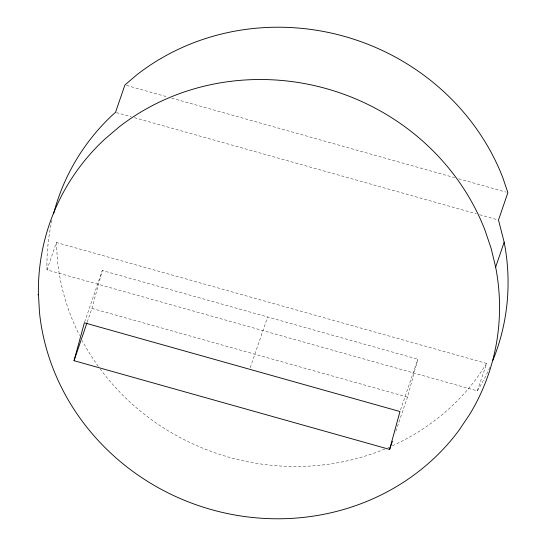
<?xml version="1.0" encoding="UTF-8"?>
<svg xmlns="http://www.w3.org/2000/svg" width="546" height="546" viewBox="0 0 546 546"><rect width="100%" height="100%" fill="white"/><g stroke="black" fill="none" stroke-linecap="round" stroke-linejoin="round"><path stroke-width="0.41" stroke-dasharray="2.73 2.05" d="M87.244 322.072L91.933 308.394L102.286 270.509L417.867 359.227L407.514 397.113L395.12 433.319M47.017 269.888L56.395 242.499L486.663 363.459L477.279 390.854L47.017 269.888L46.915 268.086A231.995 218.141 18.9 0 1 52.177 219.499M84.65 321.997L102.286 270.509M250.252 367.676L267.608 316.987M400.518 409.916L417.867 359.227M486.663 363.459L477.02 377.825A231.995 218.141 18.9 0 1 390.097 446.819M477.279 390.854L478.289 389.359A231.995 218.141 18.9 0 0 490.199 366.612M126.556 85.435L167.554 96.963M171.656 98.116L454.572 177.655M458.674 178.808L506.238 192.178M116.353 112.599L131.115 116.748M134.398 117.67L476.358 213.807M479.634 214.728L497.679 219.799M91.933 308.394L407.514 397.113M56.395 242.499L57.371 259.848A231.995 218.141 18.9 0 0 79.573 335.517M389.346 447.147A231.995 218.141 18.9 0 1 387.844 447.795M384.821 449.065A231.995 218.141 18.9 0 1 100.252 369.062M98.307 366.4A231.995 218.141 18.9 0 1 82.207 340.602"/><path stroke-width="0.82" d="M74.024 360.688L84.377 322.802L399.965 411.527L389.612 449.413L74.024 360.688L86.971 322.877M389.612 449.413L392.369 441.366M495.645 267.09L491.1 248.273L484.862 229.846A231.995 218.141 18.9 0 0 119.042 127L104.347 139.544A231.995 218.141 18.9 0 0 38.391 292.984L39.462 312.148A231.995 218.141 18.9 0 0 211.445 509.623A231.995 218.141 18.9 0 0 459.118 430.125L469.758 414.257A231.995 218.141 18.9 0 0 495.645 267.09L504.17 242.185L498.498 220.031L507.876 192.642L502.77 177.552A231.995 218.141 18.9 0 0 136.95 74.706L124.911 84.978L115.534 112.367L112.872 114.64A231.995 218.141 18.9 0 0 53.556 213.868M37.94 294.635L38.493 294.792M504.17 242.185A231.995 218.141 18.9 0 1 492.806 360.517"/></g></svg>
